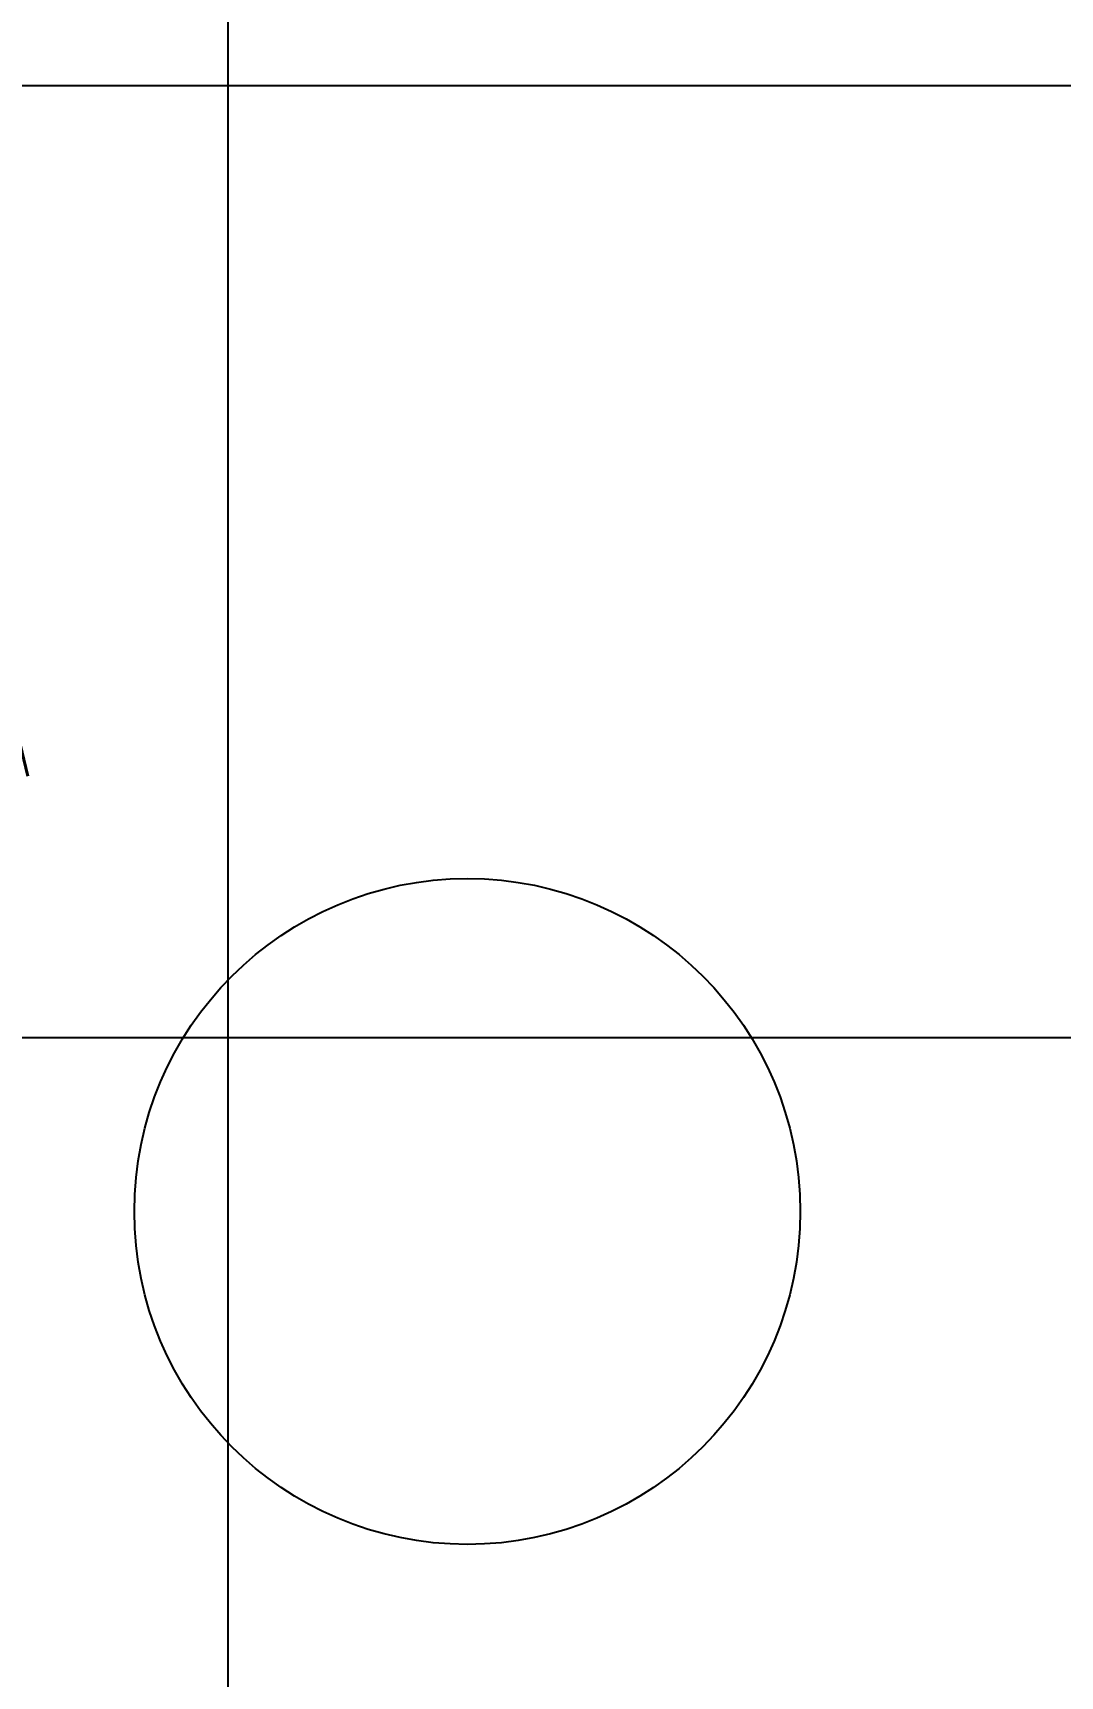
# Model space of a CAD drawing. Header units: millimetres. Extents: x -92759 to 184353, y -15225 to 86714.
# Drawn here: x 56214 to 56537, y 76724 to 77242 of the extents above; entities that cross this region are included whole.
import ezdxf

# ---------------------------------------------------------------- set-up
doc = ezdxf.new("R2010")
doc.units = ezdxf.units.MM
for name, color, linetype in [('0-1', 9, 'Continuous'), ('0-L4A', 1, 'Continuous'), ('A-_FLORPATT_H-1', 9, 'Continuous'), ('E-legend', 1, 'Continuous')]:
    doc.layers.add(name, color=color, linetype=linetype)
doc.styles.add('Simplex', font='simplex_.ttf', dxfattribs={"width": 0.7, "height": 450})

# ---------------------------------------------------------------- blocks, each defined once
blk = doc.blocks.new('A$C3019c3af')
at = {"layer": 'A-_FLORPATT_H-1'}
h = blk.add_hatch(dxfattribs=at)
h.set_pattern_fill('FP_22', color=256, style=0, pattern_type=2)
h.set_pattern_definition([(270, (-26525, 44525), (300, 2e-14), []), (0, (-26525, 44525), (0, 300), [])])
h.paths.add_polyline_path([(-26358.66, 43675), (-24975, 43675), (-24975, 46375), (-27275, 46375), (-27275, 45975), (-27725, 45975), (-27725, 43827), (-26689, 43827), (-26689, 43782), (-27725, 43782), (-27725, 43675), (-27314.84, 43675)])
blk = doc.blocks.new('L4A')
at = {"layer": 'E-legend', "lineweight": 25}
blk.add_circle((-125761.95, -60174.43), 104.93, dxfattribs=at)
at = {"layer": 'E-legend', "lineweight": 25, "style": 'Simplex', "width": 0.7}
blk.add_text('L4A', height=215.686, dxfattribs=at).set_placement((-126249.89, -60037.28))
blk = doc.blocks.new('EL_B8_L2_R4')
at = {"layer": '0-L4A'}
blk.add_blockref('L4A', (91811.4, 57703.55), dxfattribs=at)

msp = doc.modelspace()

# ---------------------------------------------------------------- block references
at = {"layer": '0-1'}
msp.add_blockref('A$C3019c3af', (82701.06, 32741.24), dxfattribs=at)
at = {"layer": 'E-legend', "color": 7}
msp.add_blockref('EL_B8_L2_R4', (90301.06, 79341.24), dxfattribs=at)

doc.saveas('drawing.dxf')
